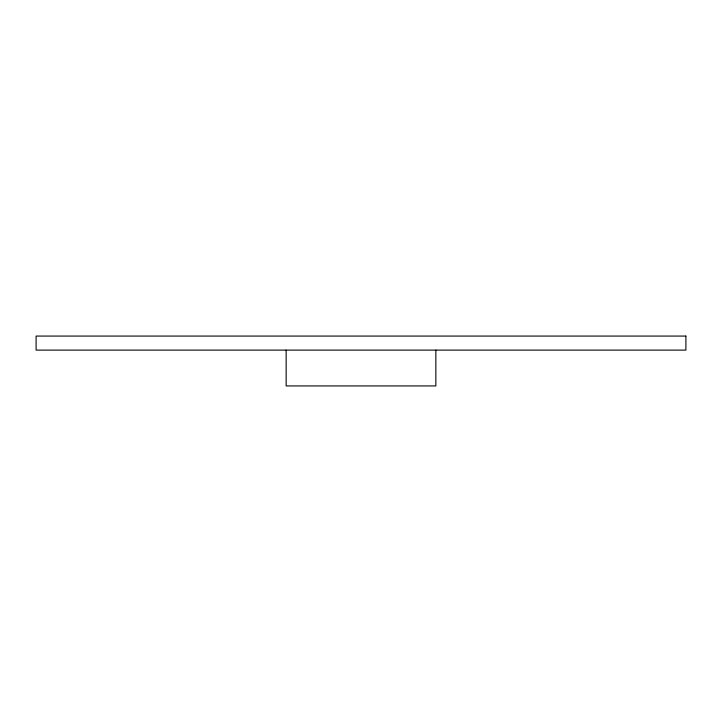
<?xml version="1.0" encoding="UTF-8"?>
<svg xmlns="http://www.w3.org/2000/svg" width="722" height="722" viewBox="0 0 722 722"><rect width="100%" height="100%" fill="white"/><g stroke="black" fill="none" stroke-linecap="round" stroke-linejoin="round"><path stroke-width="1.08" d="M435.853 350.107L435.853 385.927L286.147 385.927L286.147 350.107M685.9 336.073L36.1 336.073L36.1 350.107L685.9 350.107L685.9 336.073"/></g></svg>
